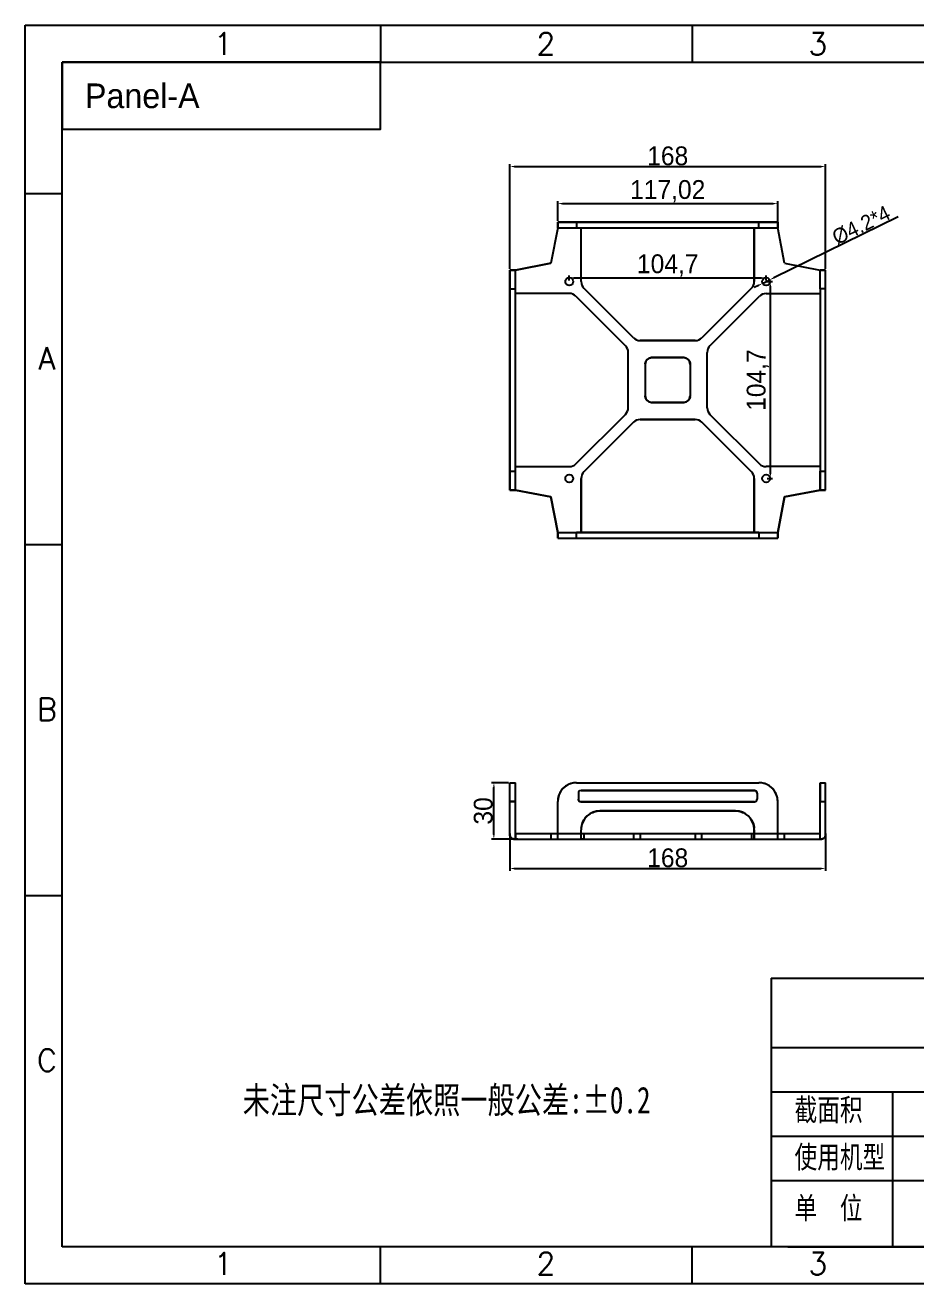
# Model space of a CAD drawing. Header units: millimetres. Extents: x 1063 to 4361, y 385 to 1055.
# Drawn here: x 1063 to 1537, y 385 to 1055 of the extents above; entities that cross this region are included whole.
import ezdxf
from ezdxf.enums import TextEntityAlignment as Align

# ---------------------------------------------------------------- set-up
doc = ezdxf.new("R2010")
doc.units = ezdxf.units.MM
doc.styles.add('Roman', font='romans', dxfattribs={"bigfont": 'bigfont'})
doc.styles.add('ST', font='')
doc.styles.add('文字', font='', dxfattribs={"width": 0.75, "height": 1})
doc.styles.get('ST').set_extended_font_data('PMingLiU')
doc.styles.get('文字').set_extended_font_data('SimSun')
doc.dimstyles.new('ISO-25', dxfattribs={"dimtxt": 2.5, "dimasz": 2.5, "dimexe": 1.25, "dimexo": 0.625, "dimtad": 1, "dimtxsty": '文字', "dimcen": 2.5, "dimadec": 0, "dimazin": 0, "dimtfac": 1, "dimtmove": 0, "dimatfit": 3, "dimfxl": 1, "dimarcsym": 0})

# ---------------------------------------------------------------- blocks, each defined once
blk = doc.blocks.new('*D82')
at = {"color": 0, "lineweight": -2, "transparency": 16777216}
for p, q in [((1321.22, 925.06), (1321.22, 980.71)), ((1323.72, 979.46), (1486.72, 979.46)), ((1489.22, 925.06), (1489.22, 980.71))]:
    blk.add_line(p, q, dxfattribs=at)
at = {"color": 0, "transparency": 16777216}
for points in [[(1323.72, 979.87), (1323.72, 979.04), (1321.22, 979.46)], [(1486.72, 979.87), (1486.72, 979.04), (1489.22, 979.46)]]:
    blk.add_solid(points, dxfattribs=at)
at = {"layer": 'Defpoints', "color": 0, "transparency": 16777216}
for p in [(1489.22, 979.46), (1321.22, 924.44), (1489.22, 924.44)]:
    blk.add_point(p, dxfattribs=at)
at = {"color": 0, "transparency": 16777216, "insert": (1405.22, 985.08), "char_height": 10, "attachment_point": 5, "style": 'ST'}
blk.add_mtext('168', dxfattribs=at)
blk = doc.blocks.new('*D83')
at = {"color": 0, "lineweight": -2, "transparency": 16777216}
for p, q in [((1346.71, 950.55), (1346.71, 960.98)), ((1349.21, 959.73), (1461.23, 959.73)), ((1463.73, 949.79), (1463.73, 960.98))]:
    blk.add_line(p, q, dxfattribs=at)
at = {"color": 0, "transparency": 16777216}
for points in [[(1349.21, 960.15), (1349.21, 959.32), (1346.71, 959.73)], [(1461.23, 960.15), (1461.23, 959.32), (1463.73, 959.73)]]:
    blk.add_solid(points, dxfattribs=at)
at = {"layer": 'Defpoints', "color": 0, "transparency": 16777216}
for p in [(1463.73, 959.73), (1346.71, 949.93), (1463.73, 949.16)]:
    blk.add_point(p, dxfattribs=at)
at = {"color": 0, "transparency": 16777216, "insert": (1405.22, 966.31), "char_height": 10, "attachment_point": 5, "style": 'ST'}
blk.add_mtext('117,02', dxfattribs=at)
blk = doc.blocks.new('*D76')
at = {"color": 0, "lineweight": -2, "transparency": 16777216}
for p, q in [((1352.87, 918.9), (1352.87, 921.5)), ((1355.37, 920.25), (1455.07, 920.25)), ((1457.57, 918.9), (1457.57, 921.5))]:
    blk.add_line(p, q, dxfattribs=at)
at = {"color": 0, "transparency": 16777216}
for points in [[(1355.37, 920.66), (1355.37, 919.83), (1352.87, 920.25)], [(1455.07, 920.66), (1455.07, 919.83), (1457.57, 920.25)]]:
    blk.add_solid(points, dxfattribs=at)
at = {"layer": 'Defpoints', "color": 0, "transparency": 16777216}
for p in [(1352.87, 918.28), (1457.57, 920.25), (1457.57, 918.28)]:
    blk.add_point(p, dxfattribs=at)
at = {"color": 0, "transparency": 16777216, "insert": (1405.22, 926.83), "char_height": 10, "attachment_point": 5, "style": 'ST'}
blk.add_mtext('104,7', dxfattribs=at)
blk = doc.blocks.new('*D77')
at = {"color": 0, "lineweight": -2, "transparency": 16777216}
for p, q in [((1458.2, 918.28), (1461, 918.28)), ((1459.75, 915.78), (1459.75, 816.08)), ((1458.19, 813.58), (1461, 813.58))]:
    blk.add_line(p, q, dxfattribs=at)
at = {"color": 0, "transparency": 16777216}
for points in [[(1459.34, 915.78), (1460.17, 915.78), (1459.75, 918.28)], [(1459.34, 816.08), (1460.17, 816.08), (1459.75, 813.58)]]:
    blk.add_solid(points, dxfattribs=at)
at = {"layer": 'Defpoints', "color": 0, "transparency": 16777216}
for p in [(1457.57, 918.28), (1457.57, 813.58), (1459.75, 813.58)]:
    blk.add_point(p, dxfattribs=at)
at = {"color": 0, "transparency": 16777216, "insert": (1453.17, 865.93), "char_height": 10, "attachment_point": 5, "rotation": 90, "style": 'ST'}
blk.add_mtext('104,7', dxfattribs=at)
blk = doc.blocks.new('*D90')
at = {"color": 0, "lineweight": -2, "transparency": 16777216}
for p, q in [((1321.22, 623.9), (1321.22, 604.99)), ((1489.22, 624.06), (1489.22, 604.99)), ((1323.72, 606.24), (1486.72, 606.24))]:
    blk.add_line(p, q, dxfattribs=at)
at = {"color": 0, "transparency": 16777216}
for points in [[(1323.72, 606.65), (1323.72, 605.82), (1321.22, 606.24)], [(1486.72, 606.65), (1486.72, 605.82), (1489.22, 606.24)]]:
    blk.add_solid(points, dxfattribs=at)
at = {"layer": 'Defpoints', "color": 0, "transparency": 16777216}
for p in [(1321.22, 624.52), (1489.22, 624.69), (1489.22, 606.24)]:
    blk.add_point(p, dxfattribs=at)
at = {"color": 0, "transparency": 16777216, "insert": (1405.22, 611.86), "char_height": 10, "attachment_point": 5, "style": 'ST'}
blk.add_mtext('168', dxfattribs=at)
blk = doc.blocks.new('*D91')
at = {"color": 0, "lineweight": -2, "transparency": 16777216}
for p, q in [((1320.6, 651.85), (1311.51, 651.85)), ((1312.76, 624.35), (1312.76, 649.35)), ((1325.56, 621.85), (1311.51, 621.85))]:
    blk.add_line(p, q, dxfattribs=at)
at = {"color": 0, "transparency": 16777216}
for points in [[(1312.34, 649.35), (1313.18, 649.35), (1312.76, 651.85)], [(1312.34, 624.35), (1313.18, 624.35), (1312.76, 621.85)]]:
    blk.add_solid(points, dxfattribs=at)
at = {"layer": 'Defpoints', "color": 0, "transparency": 16777216}
for p in [(1312.76, 651.85), (1321.22, 651.85), (1326.19, 621.85)]:
    blk.add_point(p, dxfattribs=at)
at = {"color": 0, "transparency": 16777216, "insert": (1307.14, 636.85), "char_height": 10, "attachment_point": 5, "rotation": 90, "style": 'ST'}
blk.add_mtext('30', dxfattribs=at)
blk = doc.blocks.new('*D96')
at = {"color": 0, "lineweight": -2, "transparency": 16777216}
for p, q in [((1527.84, 952.73), (1461.7, 920.3)), ((1455.69, 917.35), (1459.46, 919.2)), ((1453.44, 916.25), (1451.2, 915.15))]:
    blk.add_line(p, q, dxfattribs=at)
at = {"color": 0, "transparency": 16777216}
for points in [[(1453.26, 916.63), (1453.62, 915.88), (1455.69, 917.35)], [(1461.52, 920.68), (1461.88, 919.93), (1459.46, 919.2)]]:
    blk.add_solid(points, dxfattribs=at)
at = {"layer": 'Defpoints', "color": 0, "transparency": 16777216}
for p in [(1455.69, 917.35), (1459.46, 919.2)]:
    blk.add_point(p, dxfattribs=at)
at = {"color": 0, "transparency": 16777216, "insert": (1508.14, 948.22), "char_height": 8, "attachment_point": 5, "rotation": 26.11815, "style": 'ST'}
blk.add_mtext('%%C4.2*4', dxfattribs=at)

msp = doc.modelspace()

# ---------------------------------------------------------------- linework, layer by layer
at = {"color": 0, "lineweight": -3}
for p, q in [((1063.461, 1054.614), (1998.221, 1054.614)), ((1063.461, 385.417), (1063.461, 1054.614)), ((1083.119, 1034.957), (1978.563, 1034.957)), ((1083.119, 405.075), (1083.119, 1034.957)), ((1083.119, 964.878), (1063.477, 964.878)), ((1083.119, 778.277), (1063.477, 778.277)), ((1083.119, 591.676), (1063.477, 591.676)), ((1460.287, 547.962), (1978.563, 547.962)), ((1460.287, 547.962), (1460.287, 405.075)), ((1460.287, 511.143), (1978.563, 511.143)), ((1460.287, 487.572), (1978.563, 487.572)), ((1524.799, 487.572), (1524.799, 405.075)), ((1460.287, 464.001), (1617.648, 464.001)), ((1460.287, 440.431), (1978.563, 440.431)), ((1978.563, 405.075), (1083.119, 405.075)), ((1469.035, 405.075), (1978.563, 405.075)), ((1998.221, 385.417), (1063.461, 385.417))]:
    msp.add_line(p, q, dxfattribs=at)
for p, q in [((1252.505, 1054.614), (1252.505, 1034.957)), ((1418.281, 1054.614), (1418.281, 1034.957)), ((1346.712, 946.928), (1343.129, 928.02)), ((1346.712, 946.928), (1346.712, 949.928)), ((1346.712, 949.928), (1346.712, 946.928)), ((1356.712, 949.928), (1346.712, 949.928)), ((1346.712, 949.928), (1463.73, 949.928)), ((1346.712, 946.928), (1453.73, 946.928)), ((1453.73, 949.928), (1356.712, 949.928)), ((1356.712, 949.928), (1356.712, 946.928)), ((1356.712, 946.928), (1453.73, 946.928)), ((1359.198, 918.264), (1359.198, 946.928)), ((1451.254, 918.274), (1451.254, 946.928)), ((1451.254, 946.928), (1451.254, 918.274)), ((1453.73, 946.928), (1453.73, 949.928)), ((1463.73, 949.928), (1453.73, 949.928)), ((1453.73, 946.928), (1463.73, 946.928)), ((1463.73, 946.928), (1463.73, 949.928)), ((1463.73, 949.928), (1463.73, 946.928)), ((1467.313, 928.02), (1463.73, 946.928)), ((1321.221, 924.436), (1321.221, 914.436)), ((1324.221, 924.436), (1321.221, 924.436)), ((1321.221, 924.436), (1324.221, 924.436)), ((1321.221, 817.419), (1321.221, 924.436)), ((1324.221, 924.436), (1343.129, 928.02)), ((1343.129, 928.02), (1324.221, 924.436)), ((1324.221, 817.419), (1324.221, 924.436)), ((1467.313, 928.02), (1486.221, 924.436)), ((1486.221, 914.436), (1486.221, 924.436)), ((1486.221, 924.436), (1489.221, 924.436)), ((1489.221, 924.436), (1486.221, 924.436)), ((1489.221, 807.419), (1489.221, 924.436)), ((1321.221, 914.436), (1324.221, 914.436)), ((1321.221, 914.436), (1321.221, 817.419)), ((1352.874, 911.96), (1324.221, 911.96)), ((1356.41, 910.496), (1382.756, 884.15)), ((1386.999, 888.392), (1360.663, 914.728)), ((1449.789, 914.739), (1423.443, 888.392)), ((1427.685, 884.15), (1454.022, 910.486)), ((1457.557, 911.95), (1486.221, 911.95)), ((1489.221, 914.436), (1486.221, 914.436)), ((1486.221, 914.436), (1486.221, 817.419)), ((1390.535, 886.928), (1419.907, 886.928)), ((1419.907, 886.928), (1390.535, 886.928)), ((1384.221, 851.241), (1384.221, 880.614)), ((1394.104, 876.632), (1394.302, 876.846)), ((1394.302, 876.846), (1394.516, 877.044)), ((1394.516, 877.044), (1394.743, 877.223)), ((1394.743, 877.223), (1394.983, 877.384)), ((1394.983, 877.384), (1395.235, 877.525)), ((1395.235, 877.525), (1395.5, 877.647)), ((1395.5, 877.647), (1395.774, 877.748)), ((1395.774, 877.748), (1396.052, 877.826)), ((1396.052, 877.826), (1396.334, 877.883)), ((1396.334, 877.883), (1396.602, 877.915)), ((1396.602, 877.915), (1396.913, 877.928)), ((1413.529, 877.928), (1396.913, 877.928)), ((1396.913, 877.928), (1413.529, 877.928)), ((1413.906, 877.909), (1414.107, 877.883)), ((1414.107, 877.883), (1414.39, 877.827)), ((1414.39, 877.827), (1414.668, 877.748)), ((1414.668, 877.748), (1414.941, 877.647)), ((1414.941, 877.647), (1415.206, 877.525)), ((1415.206, 877.525), (1415.459, 877.384)), ((1415.459, 877.384), (1415.698, 877.224)), ((1415.698, 877.224), (1415.925, 877.045)), ((1415.925, 877.045), (1416.139, 876.846)), ((1416.139, 876.846), (1416.337, 876.632)), ((1426.221, 851.241), (1426.221, 880.614)), ((1393.221, 874.235), (1393.221, 857.62)), ((1393.24, 874.613), (1393.266, 874.814)), ((1393.266, 874.814), (1393.322, 875.096)), ((1393.322, 875.096), (1393.401, 875.374)), ((1393.401, 875.374), (1393.502, 875.648)), ((1393.502, 875.648), (1393.624, 875.913)), ((1393.624, 875.913), (1393.765, 876.166)), ((1393.765, 876.166), (1393.925, 876.405)), ((1393.925, 876.405), (1394.104, 876.632)), ((1416.337, 876.632), (1416.517, 876.406)), ((1416.517, 876.406), (1416.677, 876.166)), ((1416.677, 876.166), (1416.818, 875.914)), ((1416.818, 875.914), (1416.94, 875.648)), ((1416.94, 875.648), (1417.041, 875.375)), ((1417.041, 875.375), (1417.12, 875.097)), ((1417.12, 875.097), (1417.176, 874.814)), ((1417.176, 874.814), (1417.208, 874.547)), ((1417.208, 874.547), (1417.221, 874.235)), ((1417.221, 874.235), (1417.221, 857.62)), ((1393.234, 857.309), (1393.221, 857.62)), ((1393.266, 857.041), (1393.234, 857.309)), ((1393.322, 856.758), (1393.266, 857.041)), ((1393.401, 856.48), (1393.322, 856.758)), ((1417.12, 856.759), (1417.041, 856.481)), ((1417.176, 857.041), (1417.12, 856.759)), ((1417.202, 857.243), (1417.176, 857.041)), ((1393.502, 856.207), (1393.401, 856.48)), ((1393.624, 855.942), (1393.502, 856.207)), ((1393.765, 855.689), (1393.624, 855.942)), ((1393.925, 855.45), (1393.765, 855.689)), ((1394.104, 855.223), (1393.925, 855.45)), ((1394.302, 855.009), (1394.104, 855.223)), ((1394.517, 854.811), (1394.302, 855.009)), ((1394.743, 854.632), (1394.517, 854.811)), ((1394.983, 854.472), (1394.743, 854.632)), ((1395.235, 854.331), (1394.983, 854.472)), ((1395.5, 854.209), (1395.235, 854.331)), ((1395.774, 854.107), (1395.5, 854.209)), ((1396.052, 854.029), (1395.774, 854.107)), ((1396.334, 853.973), (1396.052, 854.029)), ((1396.536, 853.947), (1396.334, 853.973)), ((1396.913, 853.928), (1413.529, 853.928)), ((1413.529, 853.928), (1396.913, 853.928)), ((1413.84, 853.941), (1413.529, 853.928)), ((1414.107, 853.973), (1413.84, 853.941)), ((1414.39, 854.029), (1414.107, 853.973)), ((1414.668, 854.108), (1414.39, 854.029)), ((1414.941, 854.209), (1414.668, 854.108)), ((1415.207, 854.331), (1414.941, 854.209)), ((1415.459, 854.472), (1415.207, 854.331)), ((1415.699, 854.632), (1415.459, 854.472)), ((1415.925, 854.811), (1415.699, 854.632)), ((1416.139, 855.009), (1415.925, 854.811)), ((1416.338, 855.223), (1416.139, 855.009)), ((1416.517, 855.45), (1416.338, 855.223)), ((1416.677, 855.69), (1416.517, 855.45)), ((1416.818, 855.942), (1416.677, 855.69)), ((1416.94, 856.207), (1416.818, 855.942)), ((1417.041, 856.481), (1416.94, 856.207)), ((1356.42, 821.37), (1382.756, 847.706)), ((1386.999, 843.463), (1360.653, 817.117)), ((1360.653, 817.117), (1386.999, 843.463)), ((1419.907, 844.928), (1390.535, 844.928)), ((1390.535, 844.928), (1419.907, 844.928)), ((1449.779, 817.127), (1423.443, 843.463)), ((1423.443, 843.463), (1449.779, 817.127)), ((1427.685, 847.706), (1454.032, 821.359)), ((1321.221, 817.419), (1321.221, 807.419)), ((1321.221, 817.419), (1324.221, 817.419)), ((1321.221, 807.419), (1321.221, 817.419)), ((1324.221, 819.905), (1352.885, 819.905)), ((1324.221, 807.419), (1324.221, 817.419)), ((1486.221, 819.895), (1457.567, 819.895)), ((1486.221, 817.419), (1486.221, 807.419)), ((1486.221, 817.419), (1489.221, 817.419)), ((1486.221, 807.419), (1486.221, 817.419)), ((1359.188, 813.581), (1359.188, 784.928)), ((1359.188, 784.928), (1359.188, 813.581)), ((1451.243, 784.928), (1451.243, 813.591)), ((1451.243, 813.591), (1451.243, 784.928)), ((1324.221, 807.419), (1321.221, 807.419)), ((1321.221, 807.419), (1324.221, 807.419)), ((1343.129, 803.836), (1324.221, 807.419)), ((1324.221, 807.419), (1343.129, 803.836)), ((1346.712, 784.928), (1343.129, 803.836)), ((1343.129, 803.836), (1346.712, 784.928)), ((1467.313, 803.836), (1463.73, 784.928)), ((1463.73, 784.928), (1467.313, 803.836)), ((1486.221, 807.419), (1467.313, 803.836)), ((1467.313, 803.836), (1486.221, 807.419)), ((1486.221, 807.419), (1489.221, 807.419)), ((1489.221, 807.419), (1486.221, 807.419)), ((1346.712, 784.928), (1346.712, 781.928)), ((1346.712, 781.928), (1346.712, 784.928)), ((1346.712, 784.928), (1463.73, 784.928)), ((1453.73, 784.928), (1356.712, 784.928)), ((1356.712, 781.928), (1356.712, 784.928)), ((1453.73, 784.928), (1453.73, 781.928)), ((1463.73, 784.928), (1463.73, 781.928)), ((1463.73, 781.928), (1463.73, 784.928)), ((1346.712, 781.928), (1356.712, 781.928)), ((1346.712, 781.928), (1463.73, 781.928)), ((1356.712, 781.928), (1453.73, 781.928)), ((1453.73, 781.928), (1463.73, 781.928)), ((1321.221, 651.847), (1324.221, 651.847)), ((1321.221, 624.847), (1321.221, 651.847)), ((1324.221, 624.847), (1324.221, 651.847)), ((1324.221, 641.847), (1324.221, 651.847)), ((1350.224, 649.457), (1349.644, 648.921)), ((1350.838, 649.942), (1350.224, 649.457)), ((1351.487, 650.376), (1350.838, 649.942)), ((1352.17, 650.757), (1351.487, 650.376)), ((1352.887, 651.087), (1352.17, 650.757)), ((1353.628, 651.361), (1352.887, 651.087)), ((1354.381, 651.573), (1353.628, 651.361)), ((1355.146, 651.725), (1354.381, 651.573)), ((1355.923, 651.817), (1355.146, 651.725)), ((1356.712, 651.847), (1355.923, 651.817)), ((1356.712, 651.847), (1453.73, 651.847)), ((1454.52, 651.817), (1453.73, 651.847)), ((1455.299, 651.725), (1454.52, 651.817)), ((1456.065, 651.572), (1455.299, 651.725)), ((1456.818, 651.359), (1456.065, 651.572)), ((1457.559, 651.085), (1456.818, 651.359)), ((1458.277, 650.754), (1457.559, 651.085)), ((1458.961, 650.372), (1458.277, 650.754)), ((1459.61, 649.938), (1458.961, 650.372)), ((1460.224, 649.452), (1459.61, 649.938)), ((1460.803, 648.916), (1460.224, 649.452)), ((1486.221, 651.847), (1486.221, 641.847)), ((1486.221, 651.847), (1489.221, 651.847)), ((1486.221, 641.847), (1486.221, 651.847)), ((1489.221, 624.847), (1489.221, 651.847)), ((1346.743, 642.638), (1346.712, 641.847)), ((1346.834, 643.416), (1346.743, 642.638)), ((1346.987, 644.182), (1346.834, 643.416)), ((1347.2, 644.936), (1346.987, 644.182)), ((1347.475, 645.677), (1347.2, 644.936)), ((1347.805, 646.395), (1347.475, 645.677)), ((1348.188, 647.079), (1347.805, 646.395)), ((1348.621, 647.727), (1348.188, 647.079)), ((1349.107, 648.341), (1348.621, 647.727)), ((1349.644, 648.921), (1349.107, 648.341)), ((1357.725, 646.256), (1357.725, 643.124)), ((1357.73, 643.004), (1357.725, 643.124)), ((1357.744, 642.887), (1357.73, 643.004)), ((1357.767, 642.771), (1357.744, 642.887)), ((1357.8, 642.658), (1357.767, 642.771)), ((1357.841, 642.547), (1357.8, 642.658)), ((1357.891, 642.439), (1357.841, 642.547)), ((1357.949, 642.336), (1357.891, 642.439)), ((1359.099, 647.75), (1359.225, 647.755)), ((1451.217, 647.755), (1359.225, 647.755)), ((1359.225, 647.755), (1451.217, 647.755)), ((1451.374, 647.747), (1451.451, 647.737)), ((1451.451, 647.737), (1451.565, 647.714)), ((1451.565, 647.714), (1451.678, 647.683)), ((1451.678, 647.683), (1451.788, 647.642)), ((1451.788, 647.642), (1451.896, 647.593)), ((1451.896, 647.593), (1451.998, 647.536)), ((1451.998, 647.536), (1452.095, 647.471)), ((1452.095, 647.471), (1452.187, 647.399)), ((1452.187, 647.399), (1452.274, 647.319)), ((1452.274, 647.319), (1452.355, 647.232)), ((1452.355, 647.232), (1452.428, 647.14)), ((1452.428, 647.14), (1452.493, 647.043)), ((1452.493, 647.043), (1452.551, 646.94)), ((1452.551, 646.94), (1452.601, 646.833)), ((1452.601, 646.833), (1452.642, 646.721)), ((1452.642, 646.721), (1452.674, 646.608)), ((1452.674, 646.608), (1452.697, 646.493)), ((1452.697, 646.493), (1452.711, 646.375)), ((1452.711, 646.375), (1452.716, 646.256)), ((1452.716, 646.256), (1452.716, 643.124)), ((1461.34, 648.335), (1460.803, 648.916)), ((1461.825, 647.721), (1461.34, 648.335)), ((1462.258, 647.072), (1461.825, 647.721)), ((1462.639, 646.389), (1462.258, 647.072)), ((1462.969, 645.672), (1462.639, 646.389)), ((1463.243, 644.931), (1462.969, 645.672)), ((1463.456, 644.178), (1463.243, 644.931)), ((1463.608, 643.414), (1463.456, 644.178)), ((1463.699, 642.637), (1463.608, 643.414)), ((1463.73, 641.847), (1463.699, 642.637)), ((1324.221, 641.847), (1321.221, 641.847)), ((1321.221, 641.847), (1324.221, 641.847)), ((1346.712, 621.847), (1346.712, 641.847)), ((1358.014, 642.239), (1357.949, 642.336)), ((1358.087, 642.147), (1358.014, 642.239)), ((1358.167, 642.061), (1358.087, 642.147)), ((1358.255, 641.98), (1358.167, 642.061)), ((1358.347, 641.908), (1358.255, 641.98)), ((1358.444, 641.843), (1358.347, 641.908)), ((1358.546, 641.786), (1358.444, 641.843)), ((1358.653, 641.737), (1358.546, 641.786)), ((1358.764, 641.697), (1358.653, 641.737)), ((1358.877, 641.665), (1358.764, 641.697)), ((1358.991, 641.642), (1358.877, 641.665)), ((1359.067, 641.632), (1358.991, 641.642)), ((1359.225, 641.624), (1451.217, 641.624)), ((1451.217, 641.624), (1359.225, 641.624)), ((1363.957, 635.372), (1364.64, 635.754)), ((1364.64, 635.754), (1365.358, 636.085)), ((1365.358, 636.085), (1366.099, 636.359)), ((1366.099, 636.359), (1366.853, 636.572)), ((1366.853, 636.572), (1367.619, 636.725)), ((1367.619, 636.725), (1368.397, 636.817)), ((1368.397, 636.817), (1369.188, 636.847)), ((1441.254, 636.847), (1369.188, 636.847)), ((1369.188, 636.847), (1441.254, 636.847)), ((1441.254, 636.847), (1442.043, 636.817)), ((1442.043, 636.817), (1442.82, 636.725)), ((1442.82, 636.725), (1443.585, 636.573)), ((1443.585, 636.573), (1444.337, 636.361)), ((1444.337, 636.361), (1445.078, 636.087)), ((1445.078, 636.087), (1445.796, 635.757)), ((1445.796, 635.757), (1446.479, 635.376)), ((1451.342, 641.629), (1451.217, 641.624)), ((1463.73, 621.847), (1463.73, 641.847)), ((1486.221, 641.847), (1489.221, 641.847)), ((1486.221, 624.847), (1486.221, 641.847)), ((1359.31, 628.414), (1359.462, 629.178)), ((1359.462, 629.178), (1359.675, 629.931)), ((1359.675, 629.931), (1359.948, 630.672)), ((1359.948, 630.672), (1360.278, 631.389)), ((1360.278, 631.389), (1360.66, 632.072)), ((1360.66, 632.072), (1361.093, 632.721)), ((1361.093, 632.721), (1361.578, 633.335)), ((1361.578, 633.335), (1362.114, 633.916)), ((1362.114, 633.916), (1362.694, 634.452)), ((1362.694, 634.452), (1363.308, 634.938)), ((1363.308, 634.938), (1363.957, 635.372)), ((1446.479, 635.376), (1447.128, 634.942)), ((1447.128, 634.942), (1447.742, 634.457)), ((1447.742, 634.457), (1448.322, 633.921)), ((1448.322, 633.921), (1448.859, 633.341)), ((1448.859, 633.341), (1449.344, 632.727)), ((1449.344, 632.727), (1449.778, 632.079)), ((1449.778, 632.079), (1450.16, 631.395)), ((1450.16, 631.395), (1450.491, 630.677)), ((1450.491, 630.677), (1450.765, 629.936)), ((1450.765, 629.936), (1450.979, 629.182)), ((1450.979, 629.182), (1451.131, 628.416)), ((1321.223, 624.525), (1321.221, 624.847)), ((1321.221, 624.847), (1321.224, 624.542)), ((1321.24, 624.203), (1321.223, 624.525)), ((1321.224, 624.542), (1321.232, 624.306)), ((1321.232, 624.306), (1321.248, 624.12)), ((1321.28, 623.885), (1321.24, 624.203)), ((1321.248, 624.12), (1321.27, 623.948)), ((1321.27, 623.948), (1321.301, 623.777)), ((1321.322, 623.687), (1321.28, 623.885)), ((1321.301, 623.777), (1321.34, 623.616)), ((1321.377, 623.493), (1321.322, 623.687)), ((1321.34, 623.616), (1321.388, 623.46)), ((1321.448, 623.304), (1321.377, 623.493)), ((1321.388, 623.46), (1321.452, 623.292)), ((1321.533, 623.122), (1321.448, 623.304)), ((1321.452, 623.292), (1321.528, 623.131)), ((1321.528, 623.131), (1321.613, 622.979)), ((1321.633, 622.949), (1321.533, 623.122)), ((1321.613, 622.979), (1321.71, 622.834)), ((1321.747, 622.785), (1321.633, 622.949)), ((1321.71, 622.834), (1321.818, 622.698)), ((1321.857, 622.653), (1321.747, 622.785)), ((1321.818, 622.698), (1321.936, 622.57)), ((1321.976, 622.531), (1321.857, 622.653)), ((1321.936, 622.57), (1322.064, 622.451)), ((1322.104, 622.417), (1321.976, 622.531)), ((1322.064, 622.451), (1322.2, 622.343)), ((1322.24, 622.314), (1322.104, 622.417)), ((1324.221, 624.847), (1324.221, 621.847)), ((1324.221, 624.847), (1451.243, 624.847)), ((1324.221, 621.847), (1324.221, 624.847)), ((1343.129, 624.847), (1343.129, 621.847)), ((1359.188, 621.847), (1359.188, 626.847)), ((1359.188, 624.847), (1359.188, 626.847)), ((1359.223, 627.69), (1359.31, 628.414)), ((1360.653, 624.847), (1360.653, 621.847)), ((1386.999, 624.847), (1386.999, 621.847)), ((1390.535, 624.847), (1390.535, 621.847)), ((1419.907, 624.847), (1419.907, 621.847)), ((1423.443, 621.847), (1423.443, 624.847)), ((1449.779, 624.847), (1449.779, 621.847)), ((1451.131, 628.416), (1451.219, 627.691)), ((1451.243, 624.847), (1463.73, 624.847)), ((1451.243, 624.847), (1451.243, 621.847)), ((1451.254, 624.847), (1451.254, 626.847)), ((1451.254, 626.847), (1451.254, 624.847)), ((1451.254, 621.847), (1451.254, 624.847)), ((1463.73, 624.847), (1486.221, 624.847)), ((1467.313, 621.847), (1467.313, 624.847)), ((1486.221, 621.847), (1486.221, 624.847)), ((1488.283, 622.374), (1488.119, 622.259)), ((1488.234, 622.336), (1488.37, 622.444)), ((1488.415, 622.483), (1488.283, 622.374)), ((1488.37, 622.444), (1488.498, 622.562)), ((1488.537, 622.602), (1488.415, 622.483)), ((1488.498, 622.562), (1488.617, 622.69)), ((1488.651, 622.73), (1488.537, 622.602)), ((1488.617, 622.69), (1488.725, 622.826)), ((1488.754, 622.867), (1488.651, 622.73)), ((1488.725, 622.826), (1488.823, 622.97)), ((1488.847, 623.011), (1488.754, 622.867)), ((1488.823, 622.97), (1488.909, 623.122)), ((1488.929, 623.162), (1488.847, 623.011)), ((1488.909, 623.122), (1488.985, 623.283)), ((1489, 623.318), (1488.929, 623.162)), ((1488.985, 623.283), (1489.05, 623.451)), ((1489.1, 623.61), (1489, 623.318)), ((1489.05, 623.451), (1489.111, 623.651)), ((1489.166, 623.912), (1489.1, 623.61)), ((1489.111, 623.651), (1489.157, 623.861)), ((1489.157, 623.861), (1489.19, 624.088)), ((1489.203, 624.221), (1489.166, 623.912)), ((1489.19, 624.088), (1489.208, 624.283)), ((1489.218, 624.534), (1489.203, 624.221)), ((1489.208, 624.283), (1489.217, 624.525)), ((1489.217, 624.525), (1489.221, 624.847)), ((1489.221, 624.847), (1489.218, 624.534)), ((1322.2, 622.343), (1322.344, 622.245)), ((1322.384, 622.221), (1322.24, 622.314)), ((1322.344, 622.245), (1322.496, 622.159)), ((1322.535, 622.139), (1322.384, 622.221)), ((1322.496, 622.159), (1322.656, 622.083)), ((1322.692, 622.068), (1322.535, 622.139)), ((1322.656, 622.083), (1322.825, 622.018)), ((1322.983, 621.968), (1322.692, 622.068)), ((1322.825, 622.018), (1323.024, 621.957)), ((1323.286, 621.902), (1322.983, 621.968)), ((1323.024, 621.957), (1323.235, 621.911)), ((1323.235, 621.911), (1323.461, 621.878)), ((1323.595, 621.865), (1323.286, 621.902)), ((1323.461, 621.878), (1323.656, 621.86)), ((1323.823, 621.852), (1323.595, 621.865)), ((1323.656, 621.86), (1323.813, 621.853)), ((1324.221, 621.847), (1359.188, 621.847)), ((1360.653, 621.847), (1359.188, 621.847)), ((1359.188, 621.847), (1419.907, 621.847)), ((1386.999, 621.847), (1390.535, 621.847)), ((1419.907, 621.847), (1423.443, 621.847)), ((1423.443, 621.847), (1449.779, 621.847)), ((1449.779, 621.847), (1451.254, 621.847)), ((1451.254, 621.847), (1463.73, 621.847)), ((1463.73, 621.847), (1486.221, 621.847)), ((1486.865, 621.866), (1486.622, 621.852)), ((1486.631, 621.853), (1486.762, 621.859)), ((1486.762, 621.859), (1486.948, 621.874)), ((1487.183, 621.907), (1486.865, 621.866)), ((1486.948, 621.874), (1487.12, 621.896)), ((1487.12, 621.896), (1487.291, 621.928)), ((1487.381, 621.948), (1487.183, 621.907)), ((1487.291, 621.928), (1487.452, 621.967)), ((1487.575, 622.004), (1487.381, 621.948)), ((1487.452, 621.967), (1487.608, 622.015)), ((1487.764, 622.074), (1487.575, 622.004)), ((1487.608, 622.015), (1487.776, 622.079)), ((1487.946, 622.159), (1487.764, 622.074)), ((1487.776, 622.079), (1487.937, 622.154)), ((1487.937, 622.154), (1488.089, 622.24)), ((1488.119, 622.259), (1487.946, 622.159)), ((1488.089, 622.24), (1488.234, 622.336)), ((1252.505, 385.417), (1252.505, 405.075)), ((1418.281, 385.417), (1418.281, 405.075))]:
    msp.add_line(p, q)
msp.add_lwpolyline([(1083.119, 1034.957), (1083.119, 999.323), (1252.505, 999.323), (1252.505, 1034.957)], close=True)
for centre in [(1352.871, 918.278), (1457.571, 918.278), (1352.871, 813.578), (1457.571, 813.578)]:
    msp.add_circle(centre, 2.1)
for centre, radius, start, end in [((1364.198, 918.264), 5, 180, 225), ((1364.188, 918.259), 4.989, 179.948929, 225.05006), ((1446.254, 918.274), 5, 315, 0), ((1446.264, 918.27), 4.989, 314.948929, 0.05006), ((1352.874, 906.96), 5, 45, 90), ((1352.879, 906.971), 4.989, 44.948929, 90.05006), ((1457.557, 906.95), 5, 90, 135), ((1457.553, 906.961), 4.989, 89.948929, 135.05006), ((1379.221, 880.614), 5, 0, 45), ((1379.231, 880.618), 4.989, 359.948929, 45.05006), ((1390.535, 891.928), 5, 225, 270), ((1390.53, 891.917), 4.989, 224.948929, 270.05006), ((1419.907, 891.928), 5, 270, 315), ((1419.912, 891.917), 4.989, 269.948929, 315.05006), ((1431.221, 880.614), 5, 135, 180), ((1431.21, 880.618), 4.989, 134.948929, 180.05006), ((1396.913, 874.235), 3.692, 94.834382, 175.164801), ((1396.913, 874.235), 3.692, 90, 94.834382), ((1413.529, 874.235), 3.692, 85.164801, 90), ((1413.53, 874.188), 3.739, 84.227317, 90.019404), ((1413.529, 874.235), 3.692, 4.834382, 85.164801), ((1396.96, 874.237), 3.739, 174.227317, 180.019404), ((1396.913, 874.235), 3.692, 175.164801, 180), ((1413.529, 874.235), 3.692, 0, 4.834382), ((1396.913, 857.62), 3.692, 180, 184.834382), ((1396.913, 857.62), 3.692, 184.834382, 265.164801), ((1413.529, 857.62), 3.692, 274.834382, 355.164801), ((1413.481, 857.619), 3.739, 354.227317, 0.019404), ((1413.529, 857.62), 3.692, 355.164801, 0), ((1379.221, 851.241), 5, 315, 0), ((1379.231, 851.237), 4.989, 314.948929, 0.05006), ((1396.912, 857.667), 3.739, 264.227317, 270.019404), ((1396.913, 857.62), 3.692, 265.164801, 270), ((1413.529, 857.62), 3.692, 270, 274.834382), ((1431.221, 851.241), 5, 180, 225), ((1431.21, 851.237), 4.989, 179.948929, 225.05006), ((1390.535, 839.928), 5, 90, 135), ((1390.53, 839.938), 4.989, 89.948929, 135.05006), ((1419.907, 839.928), 5, 45, 90), ((1419.911, 839.938), 4.989, 44.948929, 90.05006), ((1352.885, 824.905), 5, 270, 315), ((1352.889, 824.895), 4.989, 269.948929, 315.05006), ((1364.188, 813.581), 5, 135, 180), ((1364.177, 813.586), 4.989, 134.948929, 180.05006), ((1446.243, 813.591), 5, 0, 45), ((1446.254, 813.596), 4.989, 359.948929, 45.05006), ((1457.563, 824.884), 4.989, 224.948929, 270.05006), ((1457.567, 824.895), 5, 225, 270), ((1356.712, 641.847), 10, 90, 180), ((1453.73, 641.847), 10, 0, 90), ((1359.225, 646.256), 1.5, 94.811957, 179.999981), ((1359.225, 643.124), 1.5, 180.000019, 265.205517), ((1359.225, 646.257), 1.498, 94.806614, 180.055605), ((1359.225, 646.256), 1.5, 90, 94.811957), ((1451.217, 646.256), 1.5, 85.205517, 90), ((1451.216, 646.221), 1.534, 84.054295, 89.962939), ((1451.217, 646.256), 1.5, 0.000019, 85.205517), ((1451.217, 643.124), 1.5, 274.811957, 359.999981), ((1451.217, 643.122), 1.498, 274.806614, 0.055605), ((1359.226, 643.158), 1.534, 264.054295, 269.962939), ((1359.225, 643.124), 1.5, 265.205517, 270), ((1369.188, 626.847), 10, 90, 175.166033), ((1441.254, 626.847), 10, 4.838014, 90), ((1451.217, 643.124), 1.5, 270, 274.811957), ((1369.188, 626.847), 10, 175.166033, 180), ((1369.327, 626.85), 10.139, 175.248088, 180.017213), ((1441.113, 626.85), 10.141, 359.982598, 4.754996), ((1324.178, 633.28), 11.433, 268.172237, 270.214142), ((1324.136, 631.629), 9.782, 268.162462, 270.495145), ((1486.261, 633.427), 11.58, 269.802289, 271.832595), ((1486.307, 631.483), 9.636, 269.487995, 271.873785)]:
    msp.add_arc(centre, radius, start, end)

# ---------------------------------------------------------------- texts
at = {"color": 0, "lineweight": -3, "style": 'Roman'}
for s, p in [('1', (1168.89, 1038.777)), ('2', (1340.432, 1038.777)), ('3', (1484.996, 1038.777)), ('A', (1075.054, 871.578)), ('B', (1075.054, 684.976)), ('C', (1075.054, 498.375)), ('1', (1168.89, 390.266)), ('2', (1340.432, 390.266)), ('3', (1484.996, 390.266))]:
    msp.add_text(s, height=11.785, dxfattribs=at).set_placement(p, align=Align.CENTER)
at = {"style": 'ST'}
msp.add_text('Panel-A', height=13.104, dxfattribs=at).set_placement((1095.258, 1010.504))
at = {"color": 0, "lineweight": -3, "attachment_point": 1, "style": '文字'}
for s, insert, char_height, width in [('未注尺寸公差依照一般公差:%%P0.2', (1179.175, 490.205), 14.14241, 229.68163), ('截面积', (1472.69, 483.862), 11.7853, 40.62799), ('使用机型', (1472.69, 458.757), 11.7853, 55.76351), ('单  位', (1472.69, 431.632), 11.7853, 55.76351)]:
    msp.add_mtext(s, dxfattribs=dict(at, insert=insert, char_height=char_height, width=width))

# ---------------------------------------------------------------- dimensions: what is measured, and where the dimension line sits
at = {"color": 1}
for base, p1, p2, picture, middle in [((1489.221, 979.457), (1321.221, 924.436), (1489.221, 924.436), '*D82', (1405.221, 985.082)), ((1463.73, 959.733), (1346.712, 949.928), (1463.73, 949.163), '*D83', (1405.221, 966.311)), ((1457.571, 920.248), (1352.871, 918.278), (1457.571, 918.278), '*D76', (1405.221, 926.825)), ((1489.219, 606.235), (1321.223, 624.525), (1489.219, 624.686), '*D90', (1405.221, 611.86))]:
    dim = msp.add_linear_dim(base=base, p1=p1, p2=p2, dimstyle='ISO-25', override={"dimtxt": 10, "dimtxsty": 'ST'}, dxfattribs=at)
    dim.commit()
    dim.dimension.update_dxf_attribs({"geometry": picture, "text_midpoint": middle})
dim = msp.add_diameter_dim_2p(p1=(1455.685, 917.353), p2=(1459.456, 919.202), text='%%C4.2*4', dimstyle='ISO-25', override={"dimtxt": 8, "dimtxsty": 'ST'}, dxfattribs=at)
dim.commit()
dim.dimension.update_dxf_attribs({"geometry": '*D96', "text_midpoint": (1510.179, 944.071), "dimtype": 163})
for base, p1, p2, picture, middle in [((1459.752, 813.575), (1457.571, 918.278), (1457.565, 813.575), '*D77', (1453.174, 865.926)), ((1312.761, 651.847), (1326.188, 621.847), (1321.221, 651.847), '*D91', (1307.136, 636.847))]:
    dim = msp.add_linear_dim(base=base, p1=p1, p2=p2, angle=90, dimstyle='ISO-25', override={"dimtxt": 10, "dimtxsty": 'ST'}, dxfattribs=at)
    dim.commit()
    dim.dimension.update_dxf_attribs({"geometry": picture, "text_midpoint": middle})

doc.saveas('drawing.dxf')
